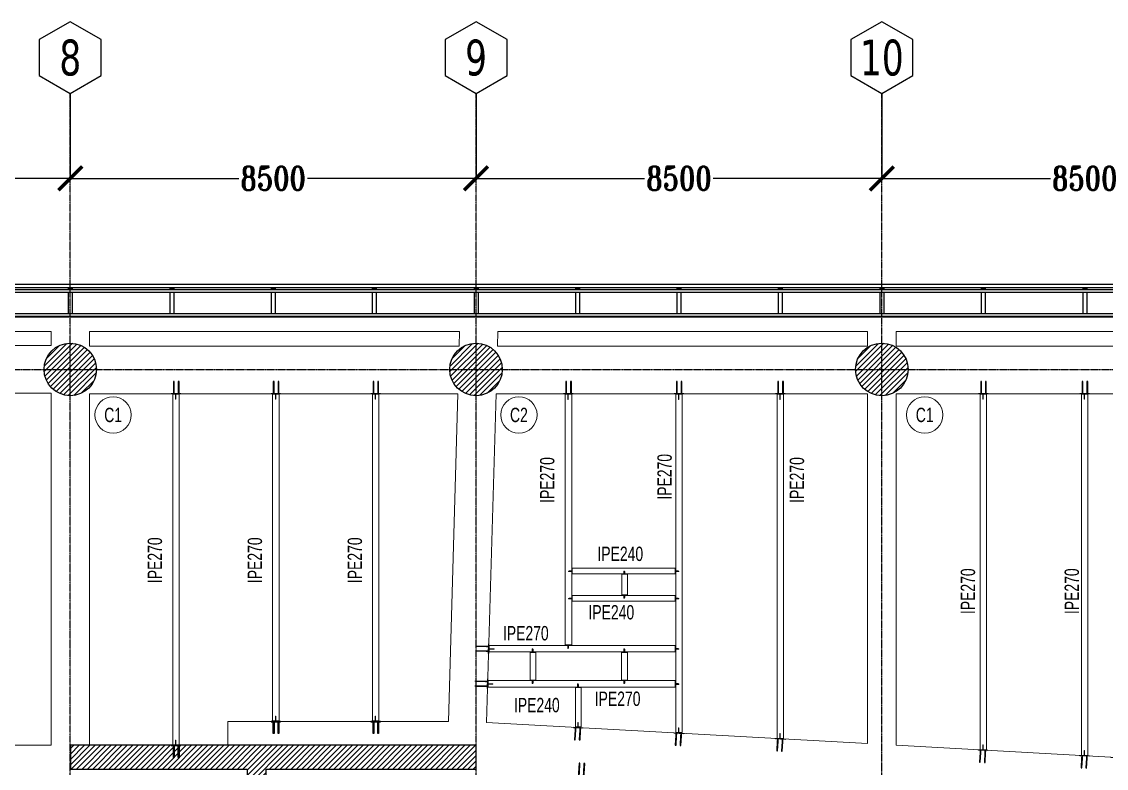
# Model space of a CAD drawing. Header units: millimetres. Extents: x -6598 to 74598, y -11659 to 33736.
# Drawn here: x 7483 to 30202, y 17149 to 32781 of the extents above; entities that cross this region are included whole.
import ezdxf
from ezdxf.enums import TextEntityAlignment as Align

# ---------------------------------------------------------------- set-up
doc = ezdxf.new("R2010")
doc.units = ezdxf.units.MM
doc.header["$LTSCALE"] = 0.95
doc.linetypes.add('DXK_LINE_DOT3', pattern=[5.9187, 2.979, -0.9799, 0.9799, -0.9799])
for name, color, linetype, lineweight in [('0-2', 250, 'Continuous', 5), ('E_COLUMNAS-4', 1, 'Continuous', 25), ('E_TEXTO', 3, 'Continuous', 9), ('E_VIGAS', 7, 'Continuous', 9), ('E_VIGAS-1', 5, 'Continuous', 25), ('E_VIGAS-2', 10, 'Continuous', 25), ('HCB-VIGAS', 4, 'Continuous', 15)]:
    doc.layers.add(name, color=color, linetype=linetype, lineweight=lineweight)
for name, color, linetype in [('COTAS', 8, 'Continuous'), ('HCB-ACH_PANT', 253, 'Continuous'), ('HCB-EJES', 1, 'Continuous'), ('HCB-PLATINAS', 5, 'Continuous'), ('HCB-ROTULOS', 2, 'Continuous'), ('HCB_PANTALLAS', 6, 'Continuous')]:
    doc.layers.add(name, color=color, linetype=linetype)
doc.styles.add('Arial Narrow', font='', dxfattribs={"width": 0.85, "height": 0.3})
doc.styles.add('ROMANT', font='romant.shx', dxfattribs={"width": 0.8})
doc.styles.add('VERDANA', font='verdana.ttf')
doc.styles.get('Arial Narrow').set_extended_font_data('Arial Narrow')
doc.dimstyles.new('1.125', dxfattribs={"dimscale": 0, "dimtxt": 500, "dimasz": 500, "dimexe": 4, "dimexo": 4, "dimgap": 15, "dimtad": 0, "dimdec": 0, "dimzin": 4, "dimdsep": 46, "dimtxsty": 'ROMANT', "dimblk": 'ARCHTICK', "dimcen": -10, "dimclrd": 256, "dimclrt": 3, "dimadec": 0, "dimazin": 0, "dimtfac": 1, "dimtdec": 0, "dimtix": 1, "dimtmove": 0, "dimatfit": 0, "dimldrblk": 'OBLIQUE', "dimfxl": 0.05, "dimtolj": 1, "dimtzin": 0, "dimarcsym": 0})

# ---------------------------------------------------------------- blocks, each defined once
blk = doc.blocks.new('_ArchTick')
at = {"color": 0, "linetype": 'ByBlock', "const_width": 0.15}
blk.add_lwpolyline([(-0.5, -0.5), (0.5, 0.5)], dxfattribs=at)
blk = doc.blocks.new('*D105')
at = {"layer": 'COTAS', "color": 0, "lineweight": -2, "transparency": 16777216}
for p, q in [((0, 31277), (0, 29496)), ((8500, 31277), (8500, 29496))]:
    blk.add_line(p, q, dxfattribs=at)
at = {"layer": 'COTAS', "lineweight": -2, "transparency": 16777216}
for p, q in [((0, 29500), (3530, 29500)), ((8500, 29500), (4970, 29500))]:
    blk.add_line(p, q, dxfattribs=at)
at = {"layer": 'Defpoints', "color": 0, "transparency": 16777216}
for p in [(0, 31281), (8500, 31281), (0, 29500)]:
    blk.add_point(p, dxfattribs=at)
at = {"layer": 'COTAS', "lineweight": -2, "transparency": 16777216, "xscale": 500, "yscale": 500, "zscale": 500, "rotation": 180}
blk.add_blockref('_ArchTick', (0, 29500), dxfattribs=at)
at = {"layer": 'COTAS', "lineweight": -2, "transparency": 16777216, "xscale": 500, "yscale": 500, "zscale": 500}
blk.add_blockref('_ArchTick', (8500, 29500), dxfattribs=at)
at = {"layer": 'COTAS', "color": 3, "transparency": 16777216, "insert": (4250, 29500), "char_height": 500, "attachment_point": 5, "style": 'ROMANT'}
blk.add_mtext('\\A1;8500', dxfattribs=at)
blk = doc.blocks.new('_Oblique')
at = {"color": 0, "linetype": 'ByBlock', "lineweight": -2}
blk.add_line((-0.5, -0.5), (0.5, 0.5), dxfattribs=at)
blk = doc.blocks.new('*D106')
at = {"layer": 'COTAS', "color": 0, "lineweight": -2, "transparency": 16777216}
for p, q in [((8500, 31277), (8500, 29496)), ((17000, 31277), (17000, 29496))]:
    blk.add_line(p, q, dxfattribs=at)
at = {"layer": 'COTAS', "lineweight": -2, "transparency": 16777216}
for p, q in [((8500, 29500), (12030, 29500)), ((17000, 29500), (13470, 29500))]:
    blk.add_line(p, q, dxfattribs=at)
at = {"layer": 'Defpoints', "color": 0, "transparency": 16777216}
for p in [(8500, 31281), (17000, 31281), (8500, 29500)]:
    blk.add_point(p, dxfattribs=at)
at = {"layer": 'COTAS', "lineweight": -2, "transparency": 16777216, "xscale": 500, "yscale": 500, "zscale": 500, "rotation": 180}
blk.add_blockref('_ArchTick', (8500, 29500), dxfattribs=at)
at = {"layer": 'COTAS', "lineweight": -2, "transparency": 16777216, "xscale": 500, "yscale": 500, "zscale": 500}
blk.add_blockref('_ArchTick', (17000, 29500), dxfattribs=at)
at = {"layer": 'COTAS', "color": 3, "transparency": 16777216, "insert": (12750, 29500), "char_height": 500, "attachment_point": 5, "style": 'ROMANT'}
blk.add_mtext('\\A1;8500', dxfattribs=at)
blk = doc.blocks.new('*D107')
at = {"layer": 'COTAS', "color": 0, "lineweight": -2, "transparency": 16777216}
for p, q in [((17000, 31277), (17000, 29496)), ((25500, 31277), (25500, 29496))]:
    blk.add_line(p, q, dxfattribs=at)
at = {"layer": 'COTAS', "lineweight": -2, "transparency": 16777216}
for p, q in [((17000, 29500), (20530, 29500)), ((25500, 29500), (21970, 29500))]:
    blk.add_line(p, q, dxfattribs=at)
at = {"layer": 'Defpoints', "color": 0, "transparency": 16777216}
for p in [(17000, 31281), (25500, 31281), (17000, 29500)]:
    blk.add_point(p, dxfattribs=at)
at = {"layer": 'COTAS', "lineweight": -2, "transparency": 16777216, "xscale": 500, "yscale": 500, "zscale": 500, "rotation": 180}
blk.add_blockref('_ArchTick', (17000, 29500), dxfattribs=at)
at = {"layer": 'COTAS', "lineweight": -2, "transparency": 16777216, "xscale": 500, "yscale": 500, "zscale": 500}
blk.add_blockref('_ArchTick', (25500, 29500), dxfattribs=at)
at = {"layer": 'COTAS', "color": 3, "transparency": 16777216, "insert": (21250, 29500), "char_height": 500, "attachment_point": 5, "style": 'ROMANT'}
blk.add_mtext('\\A1;8500', dxfattribs=at)
blk = doc.blocks.new('*D108')
at = {"layer": 'COTAS', "color": 0, "lineweight": -2, "transparency": 16777216}
for p, q in [((25500, 31277), (25500, 29496)), ((34000, 31277), (34000, 29496))]:
    blk.add_line(p, q, dxfattribs=at)
at = {"layer": 'COTAS', "lineweight": -2, "transparency": 16777216}
for p, q in [((25500, 29500), (29030, 29500)), ((34000, 29500), (30470, 29500))]:
    blk.add_line(p, q, dxfattribs=at)
at = {"layer": 'Defpoints', "color": 0, "transparency": 16777216}
for p in [(25500, 31281), (34000, 31281), (25500, 29500)]:
    blk.add_point(p, dxfattribs=at)
at = {"layer": 'COTAS', "lineweight": -2, "transparency": 16777216, "xscale": 500, "yscale": 500, "zscale": 500, "rotation": 180}
blk.add_blockref('_ArchTick', (25500, 29500), dxfattribs=at)
at = {"layer": 'COTAS', "lineweight": -2, "transparency": 16777216, "xscale": 500, "yscale": 500, "zscale": 500}
blk.add_blockref('_ArchTick', (34000, 29500), dxfattribs=at)
at = {"layer": 'COTAS', "color": 3, "transparency": 16777216, "insert": (29750, 29500), "char_height": 500, "attachment_point": 5, "style": 'ROMANT'}
blk.add_mtext('\\A1;8500', dxfattribs=at)
blk = doc.blocks.new('EST_SFM_VIGA-METALICA-SECCION-C - EST_SFM_VIGA-METALICA-UPN160-1604346-PLANTA TIPO PISO 18 A PISO 23')
at = {"layer": 'E_VIGAS-1'}
for p, q in [((30.11, 0.018), (-30.277, 0.018)), ((-30.272, -0.047), (30.104, -0.047))]:
    blk.add_line(p, q, dxfattribs=at)
blk = doc.blocks.new('EST_SFM_VIGA-METALICA-SECCION-C - EST_SFM_VIGA-METALICA-UPN100-1526554-PLANTA TIPO PISO 18 A PISO 23')
at = {"layer": 'E_VIGAS-2'}
for p, q in [((34.942, 0.018), (-34.929, 0.018)), ((-34.929, -0.032), (34.942, -0.032))]:
    blk.add_line(p, q, dxfattribs=at)
blk = doc.blocks.new('EST_SFM_VIGA-METALICA-SECCION-C - EST_SFM_VIGA-METALICA-UPN100-1526616-PLANTA TIPO PISO 18 A PISO 23')
at = {"layer": 'E_VIGAS-2'}
for p, q in [((34.044, 0.032), (-34.827, 0.032)), ((-34.827, -0.018), (34.044, -0.018))]:
    blk.add_line(p, q, dxfattribs=at)
blk = doc.blocks.new('DCTIB_CNI_EST_MOD-1A-FAC_0001_rvt-2-PLANTA TIPO PISO 18 A PISO 23')
at = {"layer": 'E_VIGAS-1'}
for p, q in [((-65.703, 167.858), (-65.703, 167.859)), ((-65.703, 167.859), (-65.675, 167.859)), ((-65.621, 167.858), (-65.703, 167.858)), ((-65.703, 167.858), (-65.703, 167.83)), ((-65.703, 167.78), (-65.703, 167.33)), ((-65.665, 167.864), (-65.665, 167.878)), ((-65.665, 167.859), (-65.665, 167.864)), ((-65.66, 167.878), (-65.66, 167.864)), ((-65.66, 167.864), (-65.66, 167.859)), ((-65.649, 167.859), (-65.621, 167.859)), ((-65.621, 167.859), (-65.621, 167.858)), ((-65.621, 167.858), (-65.621, 167.83)), ((-65.621, 167.78), (-65.621, 167.33)), ((-63.578, 167.858), (-63.578, 167.859)), ((-63.578, 167.859), (-63.55, 167.859)), ((-63.496, 167.858), (-63.578, 167.858)), ((-63.578, 167.858), (-63.578, 167.83)), ((-63.578, 167.78), (-63.578, 167.33)), ((-63.54, 167.864), (-63.54, 167.878)), ((-63.54, 167.859), (-63.54, 167.864)), ((-63.535, 167.878), (-63.535, 167.864)), ((-63.535, 167.864), (-63.535, 167.859)), ((-63.524, 167.859), (-63.496, 167.859)), ((-63.496, 167.859), (-63.496, 167.858)), ((-63.496, 167.858), (-63.496, 167.83)), ((-63.496, 167.78), (-63.496, 167.33)), ((-61.453, 167.858), (-61.453, 167.859)), ((-61.453, 167.859), (-61.425, 167.859)), ((-61.371, 167.858), (-61.453, 167.858)), ((-61.453, 167.858), (-61.453, 167.83)), ((-61.453, 167.78), (-61.453, 167.33)), ((-61.415, 167.864), (-61.415, 167.878)), ((-61.415, 167.859), (-61.415, 167.864)), ((-61.41, 167.878), (-61.41, 167.864)), ((-61.41, 167.864), (-61.41, 167.859)), ((-61.399, 167.859), (-61.371, 167.859)), ((-61.371, 167.859), (-61.371, 167.858)), ((-61.371, 167.858), (-61.371, 167.83)), ((-61.371, 167.78), (-61.371, 167.33)), ((-59.328, 167.859), (-59.3, 167.859)), ((-59.328, 167.858), (-59.328, 167.859)), ((-59.246, 167.858), (-59.328, 167.858)), ((-59.328, 167.83), (-59.328, 167.858)), ((-59.328, 167.33), (-59.328, 167.78)), ((-59.29, 167.864), (-59.29, 167.878)), ((-59.29, 167.859), (-59.29, 167.864)), ((-59.285, 167.878), (-59.285, 167.864)), ((-59.285, 167.864), (-59.285, 167.859)), ((-59.274, 167.859), (-59.246, 167.859)), ((-59.246, 167.859), (-59.246, 167.858)), ((-59.246, 167.83), (-59.246, 167.858)), ((-59.246, 167.33), (-59.246, 167.78)), ((-57.203, 167.858), (-57.203, 167.859)), ((-57.203, 167.859), (-57.176, 167.859)), ((-57.121, 167.858), (-57.203, 167.858)), ((-57.203, 167.858), (-57.203, 167.83)), ((-57.203, 167.78), (-57.203, 167.33)), ((-57.165, 167.864), (-57.165, 167.878)), ((-57.165, 167.859), (-57.165, 167.864)), ((-57.16, 167.878), (-57.16, 167.864)), ((-57.16, 167.864), (-57.16, 167.859)), ((-57.149, 167.859), (-57.121, 167.859)), ((-57.121, 167.859), (-57.121, 167.858)), ((-57.121, 167.858), (-57.121, 167.83)), ((-57.121, 167.78), (-57.121, 167.33)), ((-55.078, 167.858), (-55.078, 167.859)), ((-55.078, 167.859), (-55.05, 167.859)), ((-54.996, 167.858), (-55.078, 167.858)), ((-55.078, 167.858), (-55.078, 167.83)), ((-55.078, 167.78), (-55.078, 167.33)), ((-55.04, 167.864), (-55.04, 167.878)), ((-55.04, 167.859), (-55.04, 167.864)), ((-55.035, 167.878), (-55.035, 167.864)), ((-55.035, 167.864), (-55.035, 167.859)), ((-55.024, 167.859), (-54.996, 167.859)), ((-54.996, 167.859), (-54.996, 167.858)), ((-54.996, 167.858), (-54.996, 167.83)), ((-54.996, 167.78), (-54.996, 167.33)), ((-52.953, 167.858), (-52.953, 167.859)), ((-52.953, 167.859), (-52.925, 167.859)), ((-52.871, 167.858), (-52.953, 167.858)), ((-52.953, 167.858), (-52.953, 167.83)), ((-52.953, 167.78), (-52.953, 167.33)), ((-52.915, 167.864), (-52.915, 167.878)), ((-52.915, 167.859), (-52.915, 167.864)), ((-52.91, 167.878), (-52.91, 167.864)), ((-52.91, 167.864), (-52.91, 167.859)), ((-52.899, 167.859), (-52.871, 167.859)), ((-52.871, 167.859), (-52.871, 167.858)), ((-52.871, 167.858), (-52.871, 167.83)), ((-52.871, 167.78), (-52.871, 167.33)), ((-50.828, 167.859), (-50.8, 167.859)), ((-50.828, 167.858), (-50.828, 167.859)), ((-50.746, 167.858), (-50.828, 167.858)), ((-50.828, 167.83), (-50.828, 167.858)), ((-50.828, 167.33), (-50.828, 167.78)), ((-50.79, 167.864), (-50.79, 167.878)), ((-50.79, 167.859), (-50.79, 167.864)), ((-50.785, 167.878), (-50.785, 167.864)), ((-50.785, 167.864), (-50.785, 167.859)), ((-50.774, 167.859), (-50.746, 167.859)), ((-50.746, 167.859), (-50.746, 167.858)), ((-50.746, 167.83), (-50.746, 167.858)), ((-50.746, 167.33), (-50.746, 167.78)), ((-48.703, 167.858), (-48.703, 167.859)), ((-48.703, 167.859), (-48.676, 167.859)), ((-48.621, 167.858), (-48.703, 167.858)), ((-48.703, 167.858), (-48.703, 167.83)), ((-48.703, 167.78), (-48.703, 167.33)), ((-48.665, 167.864), (-48.665, 167.878)), ((-48.665, 167.859), (-48.665, 167.864)), ((-48.66, 167.878), (-48.66, 167.864)), ((-48.66, 167.864), (-48.66, 167.859)), ((-48.649, 167.859), (-48.621, 167.859)), ((-48.621, 167.859), (-48.621, 167.858)), ((-48.621, 167.858), (-48.621, 167.83)), ((-48.621, 167.78), (-48.621, 167.33)), ((-46.578, 167.858), (-46.578, 167.859)), ((-46.578, 167.859), (-46.55, 167.859)), ((-46.496, 167.858), (-46.578, 167.858)), ((-46.578, 167.858), (-46.578, 167.83)), ((-46.578, 167.78), (-46.578, 167.33)), ((-46.54, 167.864), (-46.54, 167.878)), ((-46.54, 167.859), (-46.54, 167.864)), ((-46.535, 167.878), (-46.535, 167.864)), ((-46.535, 167.864), (-46.535, 167.859)), ((-46.524, 167.859), (-46.496, 167.859)), ((-46.496, 167.859), (-46.496, 167.858)), ((-46.496, 167.858), (-46.496, 167.83)), ((-46.496, 167.78), (-46.496, 167.33)), ((-44.453, 167.858), (-44.453, 167.859)), ((-44.453, 167.859), (-44.425, 167.859)), ((-44.371, 167.858), (-44.453, 167.858)), ((-44.453, 167.858), (-44.453, 167.83)), ((-44.453, 167.78), (-44.453, 167.33)), ((-44.415, 167.864), (-44.415, 167.878)), ((-44.415, 167.859), (-44.415, 167.864)), ((-44.41, 167.878), (-44.41, 167.864)), ((-44.41, 167.864), (-44.41, 167.859)), ((-44.399, 167.859), (-44.371, 167.859)), ((-44.371, 167.859), (-44.371, 167.858)), ((-44.371, 167.858), (-44.371, 167.83)), ((-44.371, 167.78), (-44.371, 167.33)), ((-65.703, 167.28), (-65.703, 167.263)), ((-65.621, 167.263), (-65.703, 167.263)), ((-65.621, 167.28), (-65.621, 167.263)), ((-63.578, 167.28), (-63.578, 167.263)), ((-63.496, 167.263), (-63.578, 167.263)), ((-63.496, 167.28), (-63.496, 167.263)), ((-61.453, 167.28), (-61.453, 167.263)), ((-61.371, 167.263), (-61.453, 167.263)), ((-61.371, 167.28), (-61.371, 167.263)), ((-59.328, 167.263), (-59.328, 167.28)), ((-59.246, 167.263), (-59.328, 167.263)), ((-59.246, 167.263), (-59.246, 167.28)), ((-57.203, 167.28), (-57.203, 167.263)), ((-57.121, 167.263), (-57.203, 167.263)), ((-57.121, 167.28), (-57.121, 167.263)), ((-55.078, 167.28), (-55.078, 167.263)), ((-54.996, 167.263), (-55.078, 167.263)), ((-54.996, 167.28), (-54.996, 167.263)), ((-52.953, 167.28), (-52.953, 167.26)), ((-52.871, 167.26), (-52.953, 167.26)), ((-52.871, 167.28), (-52.871, 167.26)), ((-50.828, 167.263), (-50.828, 167.28)), ((-50.746, 167.263), (-50.828, 167.263)), ((-50.746, 167.263), (-50.746, 167.28)), ((-48.703, 167.28), (-48.703, 167.263)), ((-48.621, 167.263), (-48.703, 167.263)), ((-48.621, 167.28), (-48.621, 167.263)), ((-46.578, 167.28), (-46.578, 167.263)), ((-46.496, 167.263), (-46.578, 167.263)), ((-46.496, 167.28), (-46.496, 167.263)), ((-44.453, 167.28), (-44.453, 167.263)), ((-44.371, 167.263), (-44.453, 167.263)), ((-44.371, 167.28), (-44.371, 167.263))]:
    blk.add_line(p, q, dxfattribs=at)
for points, knots in [([(-65.675, 167.859), (-65.674, 167.859), (-65.673, 167.859), (-65.67, 167.859), (-65.668, 167.86), (-65.666, 167.86), (-65.665, 167.862), (-65.665, 167.863), (-65.665, 167.864)], [0, 0, 0, 0, 0.142857, 0.285714, 0.428571, 0.571429, 0.785714, 1, 1, 1, 1]), ([(-65.665, 167.864), (-65.665, 167.863), (-65.665, 167.862), (-65.667, 167.86), (-65.668, 167.86), (-65.67, 167.859), (-65.671, 167.859), (-65.672, 167.859), (-65.674, 167.859), (-65.675, 167.859)], [0, 0, 0, 0, 0.285714, 0.428571, 0.571429, 0.678571, 0.732143, 0.785714, 1, 1, 1, 1]), ([(-65.649, 167.859), (-65.65, 167.859), (-65.651, 167.859), (-65.654, 167.859), (-65.656, 167.86), (-65.658, 167.86), (-65.659, 167.862), (-65.66, 167.863), (-65.66, 167.864)], [0, 0, 0, 0, 0.142857, 0.285714, 0.428571, 0.571429, 0.785714, 1, 1, 1, 1]), ([(-65.66, 167.864), (-65.66, 167.863), (-65.659, 167.862), (-65.658, 167.86), (-65.656, 167.86), (-65.655, 167.859), (-65.654, 167.859), (-65.652, 167.859), (-65.65, 167.859), (-65.649, 167.859)], [0, 0, 0, 0, 0.285714, 0.428571, 0.571429, 0.678571, 0.732143, 0.785714, 1, 1, 1, 1]), ([(-63.55, 167.859), (-63.549, 167.859), (-63.548, 167.859), (-63.545, 167.859), (-63.543, 167.86), (-63.541, 167.86), (-63.54, 167.862), (-63.54, 167.863), (-63.54, 167.864)], [0, 0, 0, 0, 0.142857, 0.285714, 0.428571, 0.571429, 0.785714, 1, 1, 1, 1]), ([(-63.54, 167.864), (-63.54, 167.863), (-63.54, 167.862), (-63.542, 167.86), (-63.543, 167.86), (-63.545, 167.859), (-63.546, 167.859), (-63.547, 167.859), (-63.549, 167.859), (-63.55, 167.859)], [0, 0, 0, 0, 0.285714, 0.428571, 0.571429, 0.678571, 0.732143, 0.785714, 1, 1, 1, 1]), ([(-63.524, 167.859), (-63.525, 167.859), (-63.526, 167.859), (-63.529, 167.859), (-63.531, 167.86), (-63.533, 167.86), (-63.534, 167.862), (-63.535, 167.863), (-63.535, 167.864)], [0, 0, 0, 0, 0.142857, 0.285714, 0.428571, 0.571429, 0.785714, 1, 1, 1, 1]), ([(-63.535, 167.864), (-63.535, 167.863), (-63.534, 167.862), (-63.533, 167.86), (-63.531, 167.86), (-63.53, 167.859), (-63.529, 167.859), (-63.527, 167.859), (-63.525, 167.859), (-63.524, 167.859)], [0, 0, 0, 0, 0.285714, 0.428571, 0.571429, 0.678571, 0.732143, 0.785714, 1, 1, 1, 1]), ([(-61.425, 167.859), (-61.424, 167.859), (-61.423, 167.859), (-61.42, 167.859), (-61.418, 167.86), (-61.416, 167.86), (-61.415, 167.862), (-61.415, 167.863), (-61.415, 167.864)], [0, 0, 0, 0, 0.142857, 0.285714, 0.428571, 0.571429, 0.785714, 1, 1, 1, 1]), ([(-61.415, 167.864), (-61.415, 167.863), (-61.415, 167.862), (-61.417, 167.86), (-61.418, 167.86), (-61.42, 167.859), (-61.421, 167.859), (-61.422, 167.859), (-61.424, 167.859), (-61.425, 167.859)], [0, 0, 0, 0, 0.285714, 0.428571, 0.571429, 0.678571, 0.732143, 0.785714, 1, 1, 1, 1]), ([(-61.399, 167.859), (-61.4, 167.859), (-61.401, 167.859), (-61.404, 167.859), (-61.406, 167.86), (-61.408, 167.86), (-61.409, 167.862), (-61.41, 167.863), (-61.41, 167.864)], [0, 0, 0, 0, 0.142857, 0.285714, 0.428571, 0.571429, 0.785714, 1, 1, 1, 1]), ([(-61.41, 167.864), (-61.41, 167.863), (-61.409, 167.862), (-61.408, 167.86), (-61.406, 167.86), (-61.405, 167.859), (-61.404, 167.859), (-61.402, 167.859), (-61.4, 167.859), (-61.399, 167.859)], [0, 0, 0, 0, 0.285714, 0.428571, 0.571429, 0.678571, 0.732143, 0.785714, 1, 1, 1, 1]), ([(-59.29, 167.864), (-59.29, 167.863), (-59.29, 167.862), (-59.292, 167.86), (-59.293, 167.86), (-59.295, 167.859), (-59.296, 167.859), (-59.297, 167.859), (-59.299, 167.859), (-59.3, 167.859)], [0, 0, 0, 0, 0.285714, 0.428571, 0.571429, 0.678571, 0.732143, 0.785714, 1, 1, 1, 1]), ([(-59.3, 167.859), (-59.299, 167.859), (-59.298, 167.859), (-59.295, 167.859), (-59.293, 167.86), (-59.291, 167.86), (-59.29, 167.862), (-59.29, 167.863), (-59.29, 167.864)], [0, 0, 0, 0, 0.142857, 0.285714, 0.428571, 0.571429, 0.785714, 1, 1, 1, 1]), ([(-59.285, 167.864), (-59.285, 167.863), (-59.284, 167.862), (-59.283, 167.86), (-59.281, 167.86), (-59.28, 167.859), (-59.279, 167.859), (-59.277, 167.859), (-59.275, 167.859), (-59.274, 167.859)], [0, 0, 0, 0, 0.285714, 0.428571, 0.571429, 0.678571, 0.732143, 0.785714, 1, 1, 1, 1]), ([(-59.274, 167.859), (-59.275, 167.859), (-59.276, 167.859), (-59.279, 167.859), (-59.281, 167.86), (-59.283, 167.86), (-59.284, 167.862), (-59.285, 167.863), (-59.285, 167.864)], [0, 0, 0, 0, 0.142857, 0.285714, 0.428571, 0.571429, 0.785714, 1, 1, 1, 1]), ([(-57.176, 167.859), (-57.175, 167.859), (-57.173, 167.859), (-57.171, 167.859), (-57.168, 167.86), (-57.167, 167.86), (-57.165, 167.862), (-57.165, 167.863), (-57.165, 167.864)], [0, 0, 0, 0, 0.142857, 0.285714, 0.428571, 0.571429, 0.785714, 1, 1, 1, 1]), ([(-57.165, 167.864), (-57.165, 167.863), (-57.165, 167.862), (-57.167, 167.86), (-57.168, 167.86), (-57.17, 167.859), (-57.171, 167.859), (-57.173, 167.859), (-57.174, 167.859), (-57.176, 167.859)], [0, 0, 0, 0, 0.285714, 0.428571, 0.571429, 0.678571, 0.732143, 0.785714, 1, 1, 1, 1]), ([(-57.149, 167.859), (-57.15, 167.859), (-57.152, 167.859), (-57.154, 167.859), (-57.156, 167.86), (-57.158, 167.86), (-57.16, 167.862), (-57.16, 167.863), (-57.16, 167.864)], [0, 0, 0, 0, 0.142857, 0.285714, 0.428571, 0.571429, 0.785714, 1, 1, 1, 1]), ([(-57.16, 167.864), (-57.16, 167.863), (-57.159, 167.862), (-57.158, 167.86), (-57.156, 167.86), (-57.155, 167.859), (-57.154, 167.859), (-57.152, 167.859), (-57.15, 167.859), (-57.149, 167.859)], [0, 0, 0, 0, 0.285714, 0.428571, 0.571429, 0.678571, 0.732143, 0.785714, 1, 1, 1, 1]), ([(-55.05, 167.859), (-55.049, 167.859), (-55.048, 167.859), (-55.045, 167.859), (-55.043, 167.86), (-55.041, 167.86), (-55.04, 167.862), (-55.04, 167.863), (-55.04, 167.864)], [0, 0, 0, 0, 0.142857, 0.285714, 0.428571, 0.571429, 0.785714, 1, 1, 1, 1]), ([(-55.04, 167.864), (-55.04, 167.863), (-55.04, 167.862), (-55.042, 167.86), (-55.043, 167.86), (-55.045, 167.859), (-55.046, 167.859), (-55.047, 167.859), (-55.049, 167.859), (-55.05, 167.859)], [0, 0, 0, 0, 0.285714, 0.428571, 0.571429, 0.678571, 0.732143, 0.785714, 1, 1, 1, 1]), ([(-55.024, 167.859), (-55.025, 167.859), (-55.026, 167.859), (-55.029, 167.859), (-55.031, 167.86), (-55.033, 167.86), (-55.034, 167.862), (-55.035, 167.863), (-55.035, 167.864)], [0, 0, 0, 0, 0.142857, 0.285714, 0.428571, 0.571429, 0.785714, 1, 1, 1, 1]), ([(-55.035, 167.864), (-55.035, 167.863), (-55.034, 167.862), (-55.033, 167.86), (-55.031, 167.86), (-55.03, 167.859), (-55.029, 167.859), (-55.027, 167.859), (-55.025, 167.859), (-55.024, 167.859)], [0, 0, 0, 0, 0.285714, 0.428571, 0.571429, 0.678571, 0.732143, 0.785714, 1, 1, 1, 1]), ([(-52.925, 167.859), (-52.924, 167.859), (-52.923, 167.859), (-52.92, 167.859), (-52.918, 167.86), (-52.916, 167.86), (-52.915, 167.862), (-52.915, 167.863), (-52.915, 167.864)], [0, 0, 0, 0, 0.142857, 0.285714, 0.428571, 0.571429, 0.785714, 1, 1, 1, 1]), ([(-52.915, 167.864), (-52.915, 167.863), (-52.915, 167.862), (-52.917, 167.86), (-52.918, 167.86), (-52.92, 167.859), (-52.921, 167.859), (-52.922, 167.859), (-52.924, 167.859), (-52.925, 167.859)], [0, 0, 0, 0, 0.285714, 0.428571, 0.571429, 0.678571, 0.732143, 0.785714, 1, 1, 1, 1]), ([(-52.899, 167.859), (-52.9, 167.859), (-52.901, 167.859), (-52.904, 167.859), (-52.906, 167.86), (-52.908, 167.86), (-52.909, 167.862), (-52.91, 167.863), (-52.91, 167.864)], [0, 0, 0, 0, 0.142857, 0.285714, 0.428571, 0.571429, 0.785714, 1, 1, 1, 1]), ([(-52.91, 167.864), (-52.91, 167.863), (-52.909, 167.862), (-52.908, 167.86), (-52.906, 167.86), (-52.905, 167.859), (-52.904, 167.859), (-52.902, 167.859), (-52.9, 167.859), (-52.899, 167.859)], [0, 0, 0, 0, 0.285714, 0.428571, 0.571429, 0.678571, 0.732143, 0.785714, 1, 1, 1, 1]), ([(-50.79, 167.864), (-50.79, 167.863), (-50.79, 167.862), (-50.792, 167.86), (-50.793, 167.86), (-50.795, 167.859), (-50.796, 167.859), (-50.797, 167.859), (-50.799, 167.859), (-50.8, 167.859)], [0, 0, 0, 0, 0.285714, 0.428571, 0.571429, 0.678571, 0.732143, 0.785714, 1, 1, 1, 1]), ([(-50.8, 167.859), (-50.799, 167.859), (-50.798, 167.859), (-50.795, 167.859), (-50.793, 167.86), (-50.791, 167.86), (-50.79, 167.862), (-50.79, 167.863), (-50.79, 167.864)], [0, 0, 0, 0, 0.142857, 0.285714, 0.428571, 0.571429, 0.785714, 1, 1, 1, 1]), ([(-50.785, 167.864), (-50.785, 167.863), (-50.784, 167.862), (-50.783, 167.86), (-50.781, 167.86), (-50.78, 167.859), (-50.779, 167.859), (-50.777, 167.859), (-50.775, 167.859), (-50.774, 167.859)], [0, 0, 0, 0, 0.285714, 0.428571, 0.571429, 0.678571, 0.732143, 0.785714, 1, 1, 1, 1]), ([(-50.774, 167.859), (-50.775, 167.859), (-50.776, 167.859), (-50.779, 167.859), (-50.781, 167.86), (-50.783, 167.86), (-50.784, 167.862), (-50.785, 167.863), (-50.785, 167.864)], [0, 0, 0, 0, 0.142857, 0.285714, 0.428571, 0.571429, 0.785714, 1, 1, 1, 1]), ([(-48.676, 167.859), (-48.675, 167.859), (-48.673, 167.859), (-48.671, 167.859), (-48.668, 167.86), (-48.667, 167.86), (-48.665, 167.862), (-48.665, 167.863), (-48.665, 167.864)], [0, 0, 0, 0, 0.142857, 0.285714, 0.428571, 0.571429, 0.785714, 1, 1, 1, 1]), ([(-48.665, 167.864), (-48.665, 167.863), (-48.665, 167.862), (-48.667, 167.86), (-48.668, 167.86), (-48.67, 167.859), (-48.671, 167.859), (-48.673, 167.859), (-48.674, 167.859), (-48.676, 167.859)], [0, 0, 0, 0, 0.285714, 0.428571, 0.571429, 0.678571, 0.732143, 0.785714, 1, 1, 1, 1]), ([(-48.649, 167.859), (-48.65, 167.859), (-48.652, 167.859), (-48.654, 167.859), (-48.656, 167.86), (-48.658, 167.86), (-48.66, 167.862), (-48.66, 167.863), (-48.66, 167.864)], [0, 0, 0, 0, 0.142857, 0.285714, 0.428571, 0.571429, 0.785714, 1, 1, 1, 1]), ([(-48.66, 167.864), (-48.66, 167.863), (-48.659, 167.862), (-48.658, 167.86), (-48.656, 167.86), (-48.655, 167.859), (-48.654, 167.859), (-48.652, 167.859), (-48.65, 167.859), (-48.649, 167.859)], [0, 0, 0, 0, 0.285714, 0.428571, 0.571429, 0.678571, 0.732143, 0.785714, 1, 1, 1, 1]), ([(-46.55, 167.859), (-46.549, 167.859), (-46.548, 167.859), (-46.545, 167.859), (-46.543, 167.86), (-46.541, 167.86), (-46.54, 167.862), (-46.54, 167.863), (-46.54, 167.864)], [0, 0, 0, 0, 0.142857, 0.285714, 0.428571, 0.571429, 0.785714, 1, 1, 1, 1]), ([(-46.54, 167.864), (-46.54, 167.863), (-46.54, 167.862), (-46.542, 167.86), (-46.543, 167.86), (-46.545, 167.859), (-46.546, 167.859), (-46.547, 167.859), (-46.549, 167.859), (-46.55, 167.859)], [0, 0, 0, 0, 0.285714, 0.428571, 0.571429, 0.678571, 0.732143, 0.785714, 1, 1, 1, 1]), ([(-46.524, 167.859), (-46.525, 167.859), (-46.526, 167.859), (-46.529, 167.859), (-46.531, 167.86), (-46.533, 167.86), (-46.534, 167.862), (-46.535, 167.863), (-46.535, 167.864)], [0, 0, 0, 0, 0.142857, 0.285714, 0.428571, 0.571429, 0.785714, 1, 1, 1, 1]), ([(-46.535, 167.864), (-46.535, 167.863), (-46.534, 167.862), (-46.533, 167.86), (-46.531, 167.86), (-46.53, 167.859), (-46.529, 167.859), (-46.527, 167.859), (-46.525, 167.859), (-46.524, 167.859)], [0, 0, 0, 0, 0.285714, 0.428571, 0.571429, 0.678571, 0.732143, 0.785714, 1, 1, 1, 1]), ([(-44.425, 167.859), (-44.424, 167.859), (-44.423, 167.859), (-44.42, 167.859), (-44.418, 167.86), (-44.416, 167.86), (-44.415, 167.862), (-44.415, 167.863), (-44.415, 167.864)], [0, 0, 0, 0, 0.142857, 0.285714, 0.428571, 0.571429, 0.785714, 1, 1, 1, 1]), ([(-44.415, 167.864), (-44.415, 167.863), (-44.415, 167.862), (-44.417, 167.86), (-44.418, 167.86), (-44.42, 167.859), (-44.421, 167.859), (-44.422, 167.859), (-44.424, 167.859), (-44.425, 167.859)], [0, 0, 0, 0, 0.285714, 0.428571, 0.571429, 0.678571, 0.732143, 0.785714, 1, 1, 1, 1]), ([(-44.399, 167.859), (-44.4, 167.859), (-44.401, 167.859), (-44.404, 167.859), (-44.406, 167.86), (-44.408, 167.86), (-44.409, 167.862), (-44.41, 167.863), (-44.41, 167.864)], [0, 0, 0, 0, 0.142857, 0.285714, 0.428571, 0.571429, 0.785714, 1, 1, 1, 1]), ([(-44.41, 167.864), (-44.41, 167.863), (-44.409, 167.862), (-44.408, 167.86), (-44.406, 167.86), (-44.405, 167.859), (-44.404, 167.859), (-44.402, 167.859), (-44.4, 167.859), (-44.399, 167.859)], [0, 0, 0, 0, 0.285714, 0.428571, 0.571429, 0.678571, 0.732143, 0.785714, 1, 1, 1, 1])]:
    blk.add_open_spline(points, degree=3, knots=knots, dxfattribs=at)
for name, p in [('EST_SFM_VIGA-METALICA-SECCION-C - EST_SFM_VIGA-METALICA-UPN160-1604346-PLANTA TIPO PISO 18 A PISO 23', (-40.081, 167.925)), ('EST_SFM_VIGA-METALICA-SECCION-C - EST_SFM_VIGA-METALICA-UPN100-1526554-PLANTA TIPO PISO 18 A PISO 23', (-40.169, 167.812)), ('EST_SFM_VIGA-METALICA-SECCION-C - EST_SFM_VIGA-METALICA-UPN100-1526616-PLANTA TIPO PISO 18 A PISO 23', (-39.77, 167.298))]:
    blk.add_blockref(name, p, dxfattribs=at)
blk = doc.blocks.new('CNI_TAG COLUMNAS CONCRETO MARCA - CNI_COLUMNA CONCRETO-582370-PLANTA TIPO PISO 18 A PISO 23')
at = {"layer": 'E_TEXTO'}
for start, end in [(360, 180), (180, 360)]:
    blk.add_arc((0.00026, -0.00015), 0.00254, start, end, dxfattribs=at)

msp = doc.modelspace()

# ---------------------------------------------------------------- hatches: boundary and pattern name
at = {"layer": 'HCB-ACH_PANT'}
h = msp.add_hatch(dxfattribs=at)
h.set_pattern_fill('ANSI31', color=256, scale=25)
h.set_pattern_definition([(45, (-4146.11, -3e-11), (-56.1266, 56.1266), [])])
edge = h.paths.add_edge_path()
edge.add_arc((8500.1, 25500), 550, 0, 360)
h = msp.add_hatch(dxfattribs=at)
h.set_pattern_fill('ANSI31', color=256, scale=25)
h.set_pattern_definition([(45, (4353.89, -3e-11), (-56.1266, 56.1266), [])])
edge = h.paths.add_edge_path()
edge.add_arc((17000.1, 25500), 550, 0, 360)
h = msp.add_hatch(dxfattribs=at)
h.set_pattern_fill('ANSI31', color=256, scale=25)
h.set_pattern_definition([(45, (12853.89, -3e-11), (-56.1266, 56.1266), [])])
edge = h.paths.add_edge_path()
edge.add_arc((25500.1, 25500), 550, 0, 360)
h = msp.add_hatch(dxfattribs=at)
h.set_pattern_fill('ANSI31', color=256, scale=25)
h.set_pattern_definition([(45, (-21176.42, -55448.78), (-56.1266, 56.1266), [])])
h.paths.add_polyline_path([(8503.2, 8370.1), (8503.2, 7870.1), (17003.2, 7870.1), (17003.2, 8370.1), (12603.1, 8370.1), (12603.1, 17130.1), (17003.2, 17130.1), (17003.2, 17630.1), (8503.2, 17630.1), (8503.2, 17130.1), (12203.1, 17130.1), (12203.1, 8370.1)])

# ---------------------------------------------------------------- linework, layer by layer
at = {"layer": 'E_COLUMNAS-4'}
for centre in [(8500.1, 25500), (17000.1, 25500), (25500.1, 25500)]:
    msp.add_circle(centre, 550, dxfattribs=at)
at = {"layer": 'E_VIGAS', "color": 30, "true_color": 0xf26722}
for points in [[(6101, 26595.9), (6101.1, -1095.9), (61901.3, -1095.8), (61901.2, 26595.9)], [(8101, 26000), (8101, 26295.9), (6301, 26295.9), (6301, 26000)], [(8901, 25990.1), (16646.8, 25990.1), (16655.5, 26295.9), (8901, 26295.9)], [(17447.1, 25990.1), (25201, 25990.1), (25201, 26295.9), (17455.8, 26295.9)], [(8101, 25000), (6301, 25000), (6301, 17632.6), (8101, 17632.6)], [(17418.6, 24990.1), (17222.1, 18106.6), (25201, 17664.9), (25201, 24990.1)], [(25801, 24990.1), (25801, 17631.7), (30299.3, 17382.7), (30298.9, 17375.2), (33788.7, 17375.2), (33673.1, 24990.1)]]:
    msp.add_lwpolyline(points, close=True, dxfattribs=at)
for points in [[(33657.8, 25990.1), (33653.3, 26295.9), (25801, 26295.9), (25801, 25990.1), (33657.8, 25990.1)], [(8901, 17630.2), (8901, 24990.1), (16618.2, 24990.1), (16422.5, 18130.2), (11801, 18130.2), (11801, 17632.6)]]:
    msp.add_lwpolyline(points, dxfattribs=at)
at = {"layer": 'HCB-EJES', "linetype": 'DXK_LINE_DOT3'}
for p, q in [((8500.1, -5780.2), (8500.1, 31280.5)), ((17000.1, -5780.2), (17000.1, 31280.5)), ((25500.1, -5780.2), (25500.1, 31280.5)), ((-5098.2, 25500), (73098.4, 25500))]:
    msp.add_line(p, q, dxfattribs=at)
at = {"layer": 'HCB-PLATINAS', "color": 5}
for points in [[(10667.1, 24997.6), (10670.7, 24996.1), (10674.3, 24997.6), (10676.4, 24998.4), (10678.7, 25004.1), (10678.7, 25041.6), (10678.7, 25246.1), (10662.7, 25246.1), (10662.7, 25041.6), (10662.7, 25004.1), (10665.1, 24998.4)], [(10767.1, 24997.6), (10770.7, 24996.1), (10774.3, 24997.6), (10776.4, 24998.4), (10778.7, 25004.1), (10778.7, 25041.6), (10778.7, 25246.1), (10762.7, 25246.1), (10762.7, 25041.6), (10762.7, 25004.1), (10765.1, 24998.4)], [(12757.1, 24997.6), (12760.7, 24996.1), (12764.3, 24997.6), (12766.4, 24998.4), (12768.7, 25004.1), (12768.7, 25041.6), (12768.7, 25246.1), (12752.7, 25246.1), (12752.7, 25041.6), (12752.7, 25004.1), (12755.1, 24998.4)], [(12857.1, 24997.6), (12860.7, 24996.1), (12864.3, 24997.6), (12866.4, 24998.4), (12868.7, 25004.1), (12868.7, 25041.6), (12868.7, 25246.1), (12852.7, 25246.1), (12852.7, 25041.6), (12852.7, 25004.1), (12855.1, 24998.4)], [(14847.1, 24997.6), (14850.7, 24996.1), (14854.3, 24997.6), (14856.4, 24998.4), (14858.7, 25004.1), (14858.7, 25041.6), (14858.7, 25246.1), (14842.7, 25246.1), (14842.7, 25041.6), (14842.7, 25004.1), (14845.1, 24998.4)], [(14947.1, 24997.6), (14950.7, 24996.1), (14954.3, 24997.6), (14956.4, 24998.4), (14958.7, 25004.1), (14958.7, 25041.6), (14958.7, 25246.1), (14942.7, 25246.1), (14942.7, 25041.6), (14942.7, 25004.1), (14945.1, 24998.4)], [(18885.7, 24997.6), (18889.3, 24996.1), (18892.9, 24997.6), (18895, 24998.4), (18897.3, 25004.1), (18897.3, 25041.6), (18897.3, 25246.1), (18881.3, 25246.1), (18881.3, 25041.6), (18881.3, 25004.1), (18883.7, 24998.4)], [(18985.7, 24997.6), (18989.3, 24996.1), (18992.9, 24997.6), (18995, 24998.4), (18997.3, 25004.1), (18997.3, 25041.6), (18997.3, 25246.1), (18981.3, 25246.1), (18981.3, 25041.6), (18981.3, 25004.1), (18983.7, 24998.4)], [(21200.6, 24997.6), (21204.3, 24996.1), (21207.9, 24997.6), (21209.9, 24998.4), (21212.3, 25004.1), (21212.3, 25041.6), (21212.3, 25246.1), (21196.3, 25246.1), (21196.3, 25041.6), (21196.3, 25004.1), (21198.6, 24998.4)], [(21300.6, 24997.6), (21304.3, 24996.1), (21307.9, 24997.6), (21309.9, 24998.4), (21312.3, 25004.1), (21312.3, 25041.6), (21312.3, 25246.1), (21296.3, 25246.1), (21296.3, 25041.6), (21296.3, 25004.1), (21298.6, 24998.4)], [(23325.6, 24997.6), (23329.3, 24996.1), (23332.9, 24997.6), (23334.9, 24998.4), (23337.3, 25004.1), (23337.3, 25041.6), (23337.3, 25246.1), (23321.3, 25246.1), (23321.3, 25041.6), (23321.3, 25004.1), (23323.6, 24998.4)], [(23425.6, 24997.6), (23429.3, 24996.1), (23432.9, 24997.6), (23434.9, 24998.4), (23437.3, 25004.1), (23437.3, 25041.6), (23437.3, 25246.1), (23421.3, 25246.1), (23421.3, 25041.6), (23421.3, 25004.1), (23423.6, 24998.4)], [(27575.6, 24997.6), (27579.2, 24996.1), (27582.8, 24997.6), (27584.8, 24998.4), (27587.2, 25004.1), (27587.2, 25041.6), (27587.2, 25246.1), (27571.2, 25246.1), (27571.2, 25041.6), (27571.2, 25004.1), (27573.5, 24998.4)], [(27675.6, 24997.6), (27679.2, 24996.1), (27682.8, 24997.6), (27684.8, 24998.4), (27687.2, 25004.1), (27687.2, 25041.6), (27687.2, 25246.1), (27671.2, 25246.1), (27671.2, 25041.6), (27671.2, 25004.1), (27673.5, 24998.4)], [(29700.6, 24997.6), (29704.2, 24996.1), (29707.8, 24997.6), (29709.8, 24998.4), (29712.2, 25004.1), (29712.2, 25041.6), (29712.2, 25246.1), (29696.2, 25246.1), (29696.2, 25041.6), (29696.2, 25004.1), (29698.5, 24998.4)], [(29800.6, 24997.6), (29804.2, 24996.1), (29807.8, 24997.6), (29809.8, 24998.4), (29812.2, 25004.1), (29812.2, 25041.6), (29812.2, 25246.1), (29796.2, 25246.1), (29796.2, 25041.6), (29796.2, 25004.1), (29798.5, 24998.4)], [(17257.4, 19603.1), (17258.8, 19599.4), (17257.2, 19595.8), (17256.3, 19593.8), (17250.6, 19591.6), (17213.1, 19592.8), (17008.7, 19599), (17009.2, 19615), (17213.6, 19608.8), (17251.1, 19607.6), (17256.6, 19605.1)], [(17260.5, 19703), (17261.8, 19699.3), (17260.2, 19695.8), (17259.3, 19693.8), (17253.6, 19691.6), (17216.1, 19692.7), (17011.7, 19698.9), (17012.2, 19714.9), (17216.6, 19708.7), (17254.1, 19707.6), (17259.7, 19705.1)], [(17236.3, 18868.7), (17237.7, 18865), (17236.1, 18861.4), (17235.2, 18859.4), (17229.4, 18857.3), (17191.9, 18858.4), (16987.5, 18864.6), (16988, 18880.6), (17192.4, 18874.4), (17229.9, 18873.2), (17235.5, 18870.7)], [(17239.3, 18968.6), (17240.7, 18965), (17239.1, 18961.4), (17238.2, 18959.4), (17232.5, 18957.2), (17195, 18958.3), (16990.6, 18964.5), (16991.1, 18980.5), (17195.5, 18974.3), (17232.9, 18973.2), (17238.5, 18970.7)], [(12757.1, 18122.6), (12760.7, 18124.1), (12764.3, 18122.6), (12766.4, 18121.8), (12768.7, 18116.1), (12768.7, 18078.6), (12768.7, 17874.1), (12752.7, 17874.1), (12752.7, 18078.6), (12752.7, 18116.1), (12755.1, 18121.8)], [(12857.1, 18122.6), (12860.7, 18124.1), (12864.3, 18122.6), (12866.4, 18121.8), (12868.7, 18116.1), (12868.7, 18078.6), (12868.7, 17874.1), (12852.7, 17874.1), (12852.7, 18078.6), (12852.7, 18116.1), (12855.1, 18121.8)], [(14847.1, 18122.6), (14850.7, 18124.1), (14854.3, 18122.6), (14856.4, 18121.8), (14858.7, 18116.1), (14858.7, 18078.6), (14858.7, 17874.1), (14842.7, 17874.1), (14842.7, 18078.6), (14842.7, 18116.1), (14845.1, 18121.8)], [(14947.1, 18122.6), (14950.7, 18124.1), (14954.3, 18122.6), (14956.4, 18121.8), (14958.7, 18116.1), (14958.7, 18078.6), (14958.7, 17874.1), (14942.7, 17874.1), (14942.7, 18078.6), (14942.7, 18116.1), (14945.1, 18121.8)], [(19088.5, 17995.7), (19085, 17997.4), (19081.3, 17996.1), (19079.2, 17995.4), (19076.6, 17989.9), (19074.5, 17952.5), (19063.2, 17748.3), (19079.2, 17747.4), (19090.5, 17951.6), (19092.6, 17989), (19090.5, 17994.8)], [(19188.4, 17990.2), (19184.9, 17991.9), (19181.2, 17990.6), (19179.1, 17989.9), (19176.4, 17984.4), (19174.4, 17946.9), (19163.1, 17742.7), (19179, 17741.9), (19190.3, 17946), (19192.4, 17983.5), (19190.4, 17989.3)], [(21198.9, 17878.8), (21195.4, 17880.5), (21191.7, 17879.2), (21189.6, 17878.5), (21187, 17873), (21184.9, 17835.5), (21173.6, 17631.3), (21189.6, 17630.5), (21200.9, 17834.7), (21202.9, 17872.1), (21200.9, 17877.9)], [(21298.8, 17873.3), (21295.2, 17875), (21291.5, 17873.7), (21289.5, 17873), (21286.8, 17867.5), (21284.7, 17830), (21273.4, 17625.8), (21289.4, 17624.9), (21300.7, 17829.1), (21302.8, 17866.6), (21300.8, 17872.3)], [(23323.9, 17761.2), (23320.4, 17762.9), (23316.7, 17761.6), (23314.6, 17760.9), (23311.9, 17755.4), (23309.9, 17717.9), (23298.6, 17513.7), (23314.5, 17512.8), (23325.8, 17717), (23327.9, 17754.5), (23325.9, 17760.2)], [(23423.7, 17755.7), (23420.2, 17757.4), (23416.5, 17756.1), (23414.4, 17755.3), (23411.8, 17749.8), (23409.7, 17712.4), (23398.4, 17508.2), (23414.4, 17507.3), (23425.7, 17711.5), (23427.8, 17748.9), (23425.7, 17754.7)], [(10667.1, 17622.6), (10670.7, 17624.1), (10674.3, 17622.6), (10676.4, 17621.8), (10678.7, 17616.1), (10678.7, 17578.6), (10678.7, 17374.1), (10662.7, 17374.1), (10662.7, 17578.6), (10662.7, 17616.1), (10665.1, 17621.8)], [(10767.1, 17622.6), (10770.7, 17624.1), (10774.3, 17622.6), (10776.4, 17621.8), (10778.7, 17616.1), (10778.7, 17578.6), (10778.7, 17374.1), (10762.7, 17374.1), (10762.7, 17578.6), (10762.7, 17616.1), (10765.1, 17621.8)], [(27572.7, 17526.1), (27569.2, 17527.8), (27565.5, 17526.5), (27563.4, 17525.8), (27560.8, 17520.3), (27558.7, 17482.8), (27547.4, 17278.6), (27563.4, 17277.8), (27574.7, 17481.9), (27576.7, 17519.4), (27574.7, 17525.2)], [(27672.6, 17520.6), (27669, 17522.3), (27665.3, 17521), (27663.3, 17520.3), (27660.6, 17514.7), (27658.5, 17477.3), (27647.2, 17273.1), (27663.2, 17272.2), (27674.5, 17476.4), (27676.6, 17513.9), (27674.6, 17519.6)], [(29698.3, 17408.4), (29694.8, 17410.1), (29691.1, 17408.8), (29689, 17408.1), (29686.3, 17402.6), (29684.3, 17365.1), (29673, 17161), (29688.9, 17160.1), (29700.2, 17364.3), (29702.3, 17401.7), (29700.3, 17407.5)], [(29798.2, 17402.9), (29794.6, 17404.6), (29790.9, 17403.3), (29788.8, 17402.6), (29786.2, 17397.1), (29784.1, 17359.6), (29772.8, 17155.4), (29788.8, 17154.5), (29800.1, 17358.7), (29802.2, 17396.2), (29800.1, 17402)], [(19151.2, 17005.8), (19154.7, 17004.1), (19158.4, 17005.4), (19160.5, 17006.1), (19163.2, 17011.6), (19165.2, 17049.1), (19176.5, 17253.2), (19160.6, 17254.1), (19149.3, 17049.9), (19147.2, 17012.5), (19149.2, 17006.7)], [(19251, 17000.2), (19254.6, 16998.5), (19258.3, 16999.8), (19260.4, 17000.6), (19263, 17006.1), (19265.1, 17043.5), (19276.4, 17247.7), (19260.4, 17248.6), (19249.1, 17044.4), (19247, 17007), (19249.1, 17001.2)]]:
    msp.add_lwpolyline(points, close=True, dxfattribs=at)
at = {"layer": 'HCB-PLATINAS', "color": 4}
for points in [[(10616.6, 24996.1), (10816.6, 24996.1), (10816.6, 24990.1), (10616.6, 24990.1)], [(12706.6, 24996.1), (12906.6, 24996.1), (12906.6, 24990.1), (12706.6, 24990.1)], [(14796.6, 24996.1), (14996.6, 24996.1), (14996.6, 24990.1), (14796.6, 24990.1)], [(18835.2, 24996.1), (19035.2, 24996.1), (19035.2, 24990.1), (18835.2, 24990.1)], [(21150.2, 24996.1), (21350.2, 24996.1), (21350.2, 24990.1), (21150.2, 24990.1)], [(23275.2, 24996.1), (23475.2, 24996.1), (23475.2, 24990.1), (23275.2, 24990.1)], [(27525.1, 24996.1), (27725.1, 24996.1), (27725.1, 24990.1), (27525.1, 24990.1)], [(29650.1, 24996.1), (29850.1, 24996.1), (29850.1, 24990.1), (29650.1, 24990.1)], [(17263.5, 19753.4), (17257.4, 19553.5), (17263.4, 19553.3), (17269.5, 19753.2)], [(17242.3, 19019), (17236.3, 18819.1), (17242.3, 18818.9), (17248.3, 19018.9)], [(12706.6, 18124.1), (12906.6, 18124.1), (12906.6, 18130.1), (12706.6, 18130.1)], [(14796.6, 18124.1), (14996.6, 18124.1), (14996.6, 18130.1), (14796.6, 18130.1)], [(19238.9, 17988.9), (19039.2, 18000), (19039.5, 18006), (19239.2, 17994.9)], [(21349.2, 17872), (21149.6, 17883.1), (21149.9, 17889.1), (21349.6, 17878)], [(23474.2, 17754.4), (23274.5, 17765.4), (23274.9, 17771.4), (23474.6, 17760.4)], [(10616.6, 17624.1), (10816.6, 17624.1), (10816.6, 17630.1), (10616.6, 17630.1)], [(27723.1, 17519.3), (27523.4, 17530.4), (27523.7, 17536.3), (27723.4, 17525.3)], [(29848.6, 17401.6), (29648.9, 17412.7), (29649.3, 17418.7), (29849, 17407.6)]]:
    msp.add_lwpolyline(points, close=True, dxfattribs=at)
at = {"layer": 'HCB-ROTULOS'}
for points in [[(7850.6, 31655.5), (8500.1, 31280.5), (9149.6, 31655.5), (9149.6, 32405.5), (8500.1, 32780.5), (7850.6, 32405.5)], [(16350.6, 31655.5), (17000.1, 31280.5), (17649.6, 31655.5), (17649.6, 32405.5), (17000.1, 32780.5), (16350.6, 32405.5)], [(24850.6, 31655.5), (25500.1, 31280.5), (26149.6, 31655.5), (26149.6, 32405.5), (25500.1, 32780.5), (24850.6, 32405.5)]]:
    msp.add_lwpolyline(points, close=True, dxfattribs=at)
at = {"layer": 'HCB-VIGAS'}
for points in [[(10649.1, 17640.1), (10784.1, 17640.1), (10784.1, 24980.1), (10649.1, 24980.1)], [(10707.3, 24990.1), (10707.3, 24880.1), (10713.3, 24880.1), (10713.3, 24990.1)], [(12739.1, 18140.2), (12874.1, 18140.2), (12874.1, 24980.1), (12739.1, 24980.1)], [(12797.3, 24990.1), (12797.3, 24880.1), (12803.3, 24880.1), (12803.3, 24990.1)], [(14829.1, 18140.2), (14964.1, 18140.2), (14964.1, 24980.1), (14829.1, 24980.1)], [(14887.3, 24990.1), (14887.3, 24880.1), (14893.3, 24880.1), (14893.3, 24990.1)], [(18868.6, 24980.1), (19003.6, 24980.1), (19003.6, 19730.9), (18868.6, 19730.9)], [(18925.9, 24990.1), (18925.9, 24870.1), (18931.9, 24870.1), (18931.9, 24990.1)], [(21182.5, 24980.1), (21317.5, 24980.1), (21317.5, 17897.3), (21182.5, 17897.3)], [(21240.9, 24990.1), (21240.9, 24870.1), (21246.9, 24870.1), (21246.9, 24990.1)], [(23307.5, 24980.1), (23442.5, 24980.1), (23442.6, 17772.1), (23307.5, 17779.7)], [(23365.9, 24990.1), (23365.9, 24870.1), (23371.9, 24870.1), (23371.9, 24990.1)], [(27557.6, 24980.1), (27692.6, 24980.1), (27692.6, 17537), (27557.6, 17544.5)], [(27615.8, 24990.1), (27615.8, 24880.1), (27621.8, 24880.1), (27621.8, 24990.1)], [(29682.6, 24980.1), (29817.6, 24980.1), (29817.6, 17419.3), (29682.6, 17426.8)], [(29740.8, 24990.1), (29740.8, 24880.1), (29746.8, 24880.1), (29746.8, 24990.1)], [(18938.4, 21267), (18938.4, 21277), (19002.6, 21277), (19002.6, 21267)], [(19013.6, 21283.2), (19013.6, 21277), (18949.4, 21277), (18949.4, 21283.2)], [(21173.5, 21220.2), (19013.6, 21220.2), (19013.6, 21340.2), (21173.5, 21340.2)], [(20171.2, 20780.2), (20051.2, 20780.2), (20051.2, 21210.2), (20171.2, 21210.2)], [(20108.1, 21277.1), (20098.1, 21277.1), (20098.1, 21220.2), (20108.1, 21220.2)], [(20108.1, 21210.2), (20114.3, 21210.2), (20114.3, 21267.1), (20108.1, 21267.1)], [(21173.5, 21283.2), (21173.5, 21277), (21236.7, 21277), (21236.7, 21283.2)], [(21246.7, 21267), (21246.7, 21277), (21182.5, 21277), (21182.5, 21267)], [(18938.4, 20697), (18938.4, 20707), (19002.6, 20707), (19002.6, 20697)], [(19013.6, 20713.2), (19013.6, 20707), (18949.4, 20707), (18949.4, 20713.2)], [(21173.5, 20650.2), (19013.6, 20650.2), (19013.6, 20770.2), (21173.5, 20770.2)], [(20108.1, 20713.3), (20098.1, 20713.3), (20098.1, 20770.2), (20108.1, 20770.2)], [(20108.1, 20780.2), (20114.3, 20780.2), (20114.3, 20723.3), (20108.1, 20723.3)], [(21172.5, 20713.2), (21172.5, 20707), (21236.7, 20707), (21236.7, 20713.2)], [(21246.7, 20697), (21246.7, 20707), (21182.5, 20707), (21182.5, 20697)], [(17376.1, 19650.1), (17376.1, 19644.1), (17266, 19644.1), (17266.2, 19650.1)], [(17278.2, 19720.8), (21173.6, 19722), (21173.6, 19587), (17274.4, 19585.8)], [(18130.2, 19576.1), (18250.2, 19576.1), (18250.2, 18995.9), (18130.2, 18995.9)], [(18187.1, 19650.1), (18177.1, 19650.1), (18177.1, 19586.1), (18187.1, 19586.1)], [(18187.1, 19576.1), (18193.3, 19576.1), (18193.3, 19640.1), (18187.1, 19640.1)], [(18932.8, 19656.7), (18922.8, 19656.7), (18922.8, 19720.2), (18932.8, 19720.2)], [(18939.4, 19730.9), (18932.8, 19730.9), (18932.8, 19666.7), (18939.4, 19666.7)], [(20050.2, 19576.7), (20170.2, 19576.7), (20170.3, 18996.1), (20050.3, 18996.1)], [(20107.2, 19649.8), (20097.2, 19649.8), (20097.2, 19586.7), (20107.2, 19586.7)], [(20107.2, 19576.7), (20113.4, 19576.7), (20113.4, 19640.6), (20107.2, 19640.6)], [(21173.6, 19656.4), (21173.6, 19650.2), (21236.7, 19650.2), (21236.7, 19656.4)], [(21246.7, 19640.2), (21246.7, 19650.2), (21182.5, 19650.2), (21182.5, 19640.2)], [(17355.1, 18915), (17355.1, 18909), (17245, 18909), (17245.2, 18915)], [(17257.2, 18985.7), (21173.6, 18986.1), (21173.6, 18851.1), (17253.4, 18850.7)], [(18187.1, 18921.7), (18177.1, 18921.7), (18177.1, 18985.9), (18187.1, 18985.9)], [(18187.1, 18995.9), (18193.3, 18995.9), (18193.3, 18931.6), (18187.1, 18931.6)], [(19137, 18914.8), (19127, 18914.8), (19127, 18850.9), (19137, 18850.9)], [(19137, 18840.9), (19143.2, 18840.9), (19143.2, 18904.9), (19137, 18904.9)], [(20107.1, 18921.6), (20097.1, 18921.6), (20097.1, 18986), (20107.1, 18986)], [(20107.1, 18996.1), (20113.3, 18996.1), (20113.3, 18931.6), (20107.1, 18931.6)], [(21173.6, 18921.4), (21173.6, 18915.2), (21236.7, 18915.2), (21236.7, 18921.4)], [(21246.7, 18905.2), (21246.7, 18915.2), (21182.5, 18915.2), (21182.5, 18905.2)], [(19080.1, 18840.9), (19200.1, 18840.9), (19200.2, 18014.1), (19080.2, 18014.1)], [(12797.3, 18130.1), (12797.3, 18240.1), (12803.3, 18240.1), (12803.3, 18130.1)], [(14887.3, 18130.1), (14887.3, 18240.1), (14893.3, 18240.1), (14893.3, 18130.1)], [(19137, 18000.6), (19137, 18111.1), (19131, 18111.1), (19131, 18000.9)], [(21246.8, 17883.7), (21246.8, 17994.2), (21240.8, 17994.2), (21240.8, 17884)], [(10707.3, 17630.1), (10707.3, 17740.1), (10713.3, 17740.1), (10713.3, 17630.1)], [(23371.8, 17766.1), (23371.8, 17876.6), (23365.8, 17876.6), (23365.8, 17766.4)], [(27621.8, 17530.9), (27621.8, 17641.5), (27615.8, 17641.5), (27615.8, 17531.3)], [(29746.8, 17413.3), (29746.8, 17523.8), (29740.8, 17523.8), (29740.8, 17413.6)]]:
    msp.add_lwpolyline(points, close=True, dxfattribs=at)
msp.add_lwpolyline([(12874.1, 24990.1), (12739.1, 24990.1)], dxfattribs=at)
at = {"layer": 'HCB_PANTALLAS'}
msp.add_lwpolyline([(8503.2, 8370.1), (8503.2, 7870.1), (17003.2, 7870.1), (17003.2, 8370.1), (12603.1, 8370.1), (12603.1, 17130.1), (17003.2, 17130.1), (17003.2, 17630.1), (8503.2, 17630.1), (8503.2, 17130.1), (12203.1, 17130.1), (12203.1, 8370.1)], close=True, dxfattribs=at)

# ---------------------------------------------------------------- block references
at = {"layer": '0-2', "xscale": 999.9999999999983, "yscale": 999.9999999999983, "zscale": 999.9999999999983}
msp.add_blockref('DCTIB_CNI_EST_MOD-1A-FAC_0001_rvt-2-PLANTA TIPO PISO 18 A PISO 23', (74162.2, -140662.4), dxfattribs=at)
at = {"layer": 'E_TEXTO', "xscale": 149999.9999999996, "yscale": 149999.9999999996, "zscale": 149999.9999999996}
for p in [(9358.7, 24569.9), (17858.7, 24569.9), (26358.7, 24569.9)]:
    msp.add_blockref('CNI_TAG COLUMNAS CONCRETO MARCA - CNI_COLUMNA CONCRETO-582370-PLANTA TIPO PISO 18 A PISO 23', p, dxfattribs=at)

# ---------------------------------------------------------------- texts
at = {"layer": 'E_TEXTO', "style": 'Arial Narrow', "width": 0.85}
for s, p in [('C1', (9397.8, 24547.6)), ('C2', (17897.8, 24547.6)), ('C1', (26397.8, 24547.6))]:
    msp.add_text(s, height=300, dxfattribs=at).set_placement(p, align=Align.MIDDLE_CENTER)
for p in [(18640.4, 23184.8), (21098.5, 23251.5), (23871, 23184.8), (10421.9, 21504.8), (12516.4, 21504.8), (14610.9, 21504.8), (27453, 20856.2), (29629.1, 20856.2)]:
    msp.add_text('IPE270', height=300, rotation=90, dxfattribs=at).set_placement(p, align=Align.CENTER)
for s, p in [('IPE240', (20021.6, 21489.3)), ('IPE240', (19833.9, 20265.7)), ('IPE270', (18042.1, 19827.6)), ('IPE270', (19965.3, 18455.1)), ('IPE240', (18273.1, 18322.6))]:
    msp.add_text(s, height=300, dxfattribs=at).set_placement(p, align=Align.CENTER)
at = {"layer": 'HCB-ROTULOS', "color": 4, "style": 'VERDANA', "width": 0.7}
for s, p in [('8', (8500.1, 32030.5)), ('9', (17000.1, 32030.5)), ('10', (25500.1, 32030.5))]:
    msp.add_text(s, height=750, dxfattribs=at).set_placement(p, align=Align.MIDDLE_CENTER)

# ---------------------------------------------------------------- dimensions: what is measured, and where the dimension line sits
at = {"layer": 'COTAS'}
for base, p1, p2, picture, middle in [((0.1, 29500.4), (8500.1, 31280.5), (0.1, 31280.5), '*D105', (4250.1, 29500.4)), ((8500.1, 29500.4), (17000.1, 31280.5), (8500.1, 31280.5), '*D106', (12750.1, 29500.4)), ((17000.1, 29500.4), (25500.1, 31280.5), (17000.1, 31280.5), '*D107', (21250.1, 29500.4)), ((25500.1, 29500.4), (34000.1, 31280.5), (25500.1, 31280.5), '*D108', (29750.1, 29500.4))]:
    dim = msp.add_linear_dim(base=base, p1=p1, p2=p2, dimstyle='1.125', override={"dimscale": 1}, dxfattribs=at)
    dim.commit()
    dim.dimension.update_dxf_attribs({"geometry": picture, "text_midpoint": middle})

doc.saveas('drawing.dxf')
